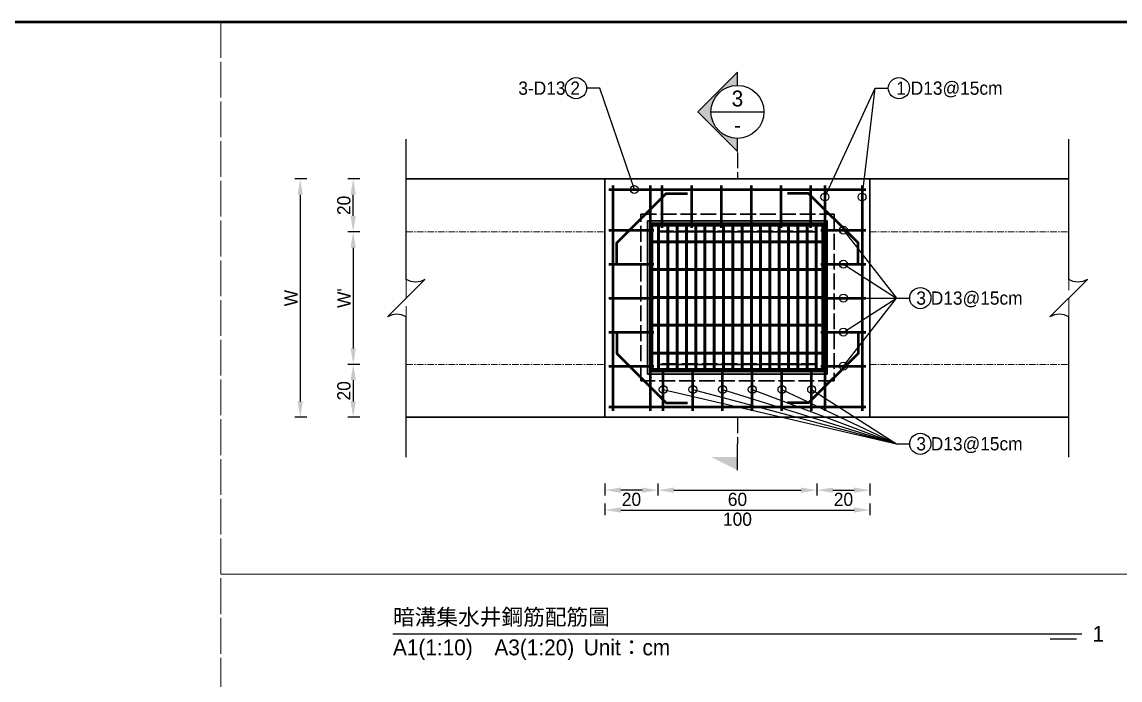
# Model space of a CAD drawing. Extents: x -7340 to 3675, y -3342 to 777.
# Drawn here: x -4775 to -4360.6, y -1005.4 to -757 of the extents above; entities that cross this region are included whole.
import ezdxf
from ezdxf import colors
from ezdxf.entities.mleader import LeaderData, LeaderLine
from ezdxf.math import Vec2, Vec3

# ---------------------------------------------------------------- set-up
doc = ezdxf.new("R2010")
doc.units = 0
doc.header["$MEASUREMENT"] = 0
doc.linetypes.add('ACAD_ISO02W100', pattern=[15, 12, -3])
doc.linetypes.add('CENTERX2', pattern=[4, 2.5, -0.5, 0.5, -0.5])
for name, color, linetype, lineweight in [('一、3.基本-變更', 1, 'Continuous', 50), ('二、1.繪圖-既有設施', 8, 'Continuous', 20), ('二、2.繪圖-施作項目', 181, 'Continuous', 30), ('二、5.繪圖-鋼筋', 60, 'Continuous', 50), ('二、6.繪圖-其他施作項目', 35, 'Continuous', 30)]:
    doc.layers.add(name, color=color, linetype=linetype, lineweight=lineweight)
doc.layers.add('一、4.基本-隱藏', color=9, linetype='ACAD_ISO02W100', lineweight=20, plot=False)
doc.layers.add('三、3.文字-註解文字', color=2, linetype='Continuous')
doc.styles.add('次圖名(詳圖)', font='MS PGothic.ttf', dxfattribs={"height": 6})
doc.styles.add('註解文字(詳圖)', font='MS PGothic.ttf', dxfattribs={"height": 5})
doc.dimstyles.new('註解文字(詳圖)', dxfattribs={"dimtxt": 5, "dimasz": 6, "dimexe": 2, "dimexo": 5, "dimgap": 1, "dimtad": 2, "dimzin": 0, "dimdsep": 46, "dimtxsty": '註解文字(詳圖)', "dimcen": 0.1, "dimclrd": 144, "dimclre": 144, "dimclrt": 256, "dimadec": 0, "dimazin": 0, "dimtfac": 1, "dimtofl": 0, "dimtmove": 0, "dimatfit": 3, "dimfxlon": 1, "dimtolj": 1, "dimtzin": 0, "dimlwd": -1, "dimlwe": -1, "dimarcsym": 1})
pattern_1 = [(45, (-5825.3608, -652.3457), (-2.65165, 2.65165), []), (45, (-5824.477, -652.3457), (-2.65165, 2.65165), []), (45, (-5823.593, -652.3457), (-2.65165, 2.65165), []), (45, (-5822.709, -652.3457), (-2.65165, 2.65165), [])]

# ---------------------------------------------------------------- blocks, each defined once
blk = doc.blocks.new('_Small')
at = {"color": 0, "linetype": 'ByBlock', "lineweight": -2}
blk.add_circle((0, 0), 0.25, dxfattribs=at)
blk = doc.blocks.new('*D438')
at = {"layer": 'Defpoints', "color": 0, "transparency": 16777216}
for p in [(-4650, -816.25), (-4630, -816.25), (-4630, -836.25)]:
    blk.add_point(p, dxfattribs=at)
at = {"layer": '三、3.文字-註解文字', "color": 144, "transparency": 16777216}
for p, q in [((-4647.5, -816.25), (-4652, -816.25)), ((-4650, -830.25), (-4650, -822.25)), ((-4647.5, -836.25), (-4652, -836.25))]:
    blk.add_line(p, q, dxfattribs=at)
for points in [[(-4651, -822.25), (-4649, -822.25), (-4650, -816.25)], [(-4651, -830.25), (-4649, -830.25), (-4650, -836.25)]]:
    blk.add_solid(points, dxfattribs=at)
at = {"layer": '三、3.文字-註解文字', "transparency": 16777216, "insert": (-4653.5, -826.25), "char_height": 5, "attachment_point": 5, "rotation": 90, "style": '註解文字(詳圖)'}
blk.add_mtext('\\A1;20', dxfattribs=at)
blk = doc.blocks.new('*D439')
at = {"layer": 'Defpoints', "color": 0, "transparency": 16777216}
for p in [(-4630, -836.25), (-4650, -886.25), (-4630, -886.25)]:
    blk.add_point(p, dxfattribs=at)
at = {"layer": '三、3.文字-註解文字', "color": 144, "transparency": 16777216}
for p, q in [((-4647.5, -836.25), (-4652, -836.25)), ((-4650, -842.25), (-4650, -880.25)), ((-4647.5, -886.25), (-4652, -886.25))]:
    blk.add_line(p, q, dxfattribs=at)
for points in [[(-4651, -842.25), (-4649, -842.25), (-4650, -836.25)], [(-4651, -880.25), (-4649, -880.25), (-4650, -886.25)]]:
    blk.add_solid(points, dxfattribs=at)
at = {"layer": '三、3.文字-註解文字', "transparency": 16777216, "insert": (-4653.5, -861.25), "char_height": 5, "attachment_point": 5, "rotation": 90, "style": '註解文字(詳圖)'}
blk.add_mtext("\\A1;W'", dxfattribs=at)
blk = doc.blocks.new('*D440')
at = {"layer": 'Defpoints', "color": 0, "transparency": 16777216}
for p in [(-4630, -886.25), (-4650, -906.25), (-4630, -906.25)]:
    blk.add_point(p, dxfattribs=at)
at = {"layer": '三、3.文字-註解文字', "color": 144, "transparency": 16777216}
for p, q in [((-4647.5, -886.25), (-4652, -886.25)), ((-4650, -892.25), (-4650, -900.25)), ((-4647.5, -906.25), (-4652, -906.25))]:
    blk.add_line(p, q, dxfattribs=at)
for points in [[(-4651, -892.25), (-4649, -892.25), (-4650, -886.25)], [(-4651, -900.25), (-4649, -900.25), (-4650, -906.25)]]:
    blk.add_solid(points, dxfattribs=at)
at = {"layer": '三、3.文字-註解文字', "transparency": 16777216, "insert": (-4653.5, -896.25), "char_height": 5, "attachment_point": 5, "rotation": 90, "style": '註解文字(詳圖)'}
blk.add_mtext('\\A1;20', dxfattribs=at)
blk = doc.blocks.new('*D441')
at = {"layer": 'Defpoints', "color": 0, "transparency": 16777216}
for p in [(-4630, -816.25), (-4670, -906.25), (-4630, -906.25)]:
    blk.add_point(p, dxfattribs=at)
at = {"layer": '三、3.文字-註解文字', "color": 144, "transparency": 16777216}
for p, q in [((-4667.5, -816.25), (-4672, -816.25)), ((-4670, -822.25), (-4670, -900.25)), ((-4667.5, -906.25), (-4672, -906.25))]:
    blk.add_line(p, q, dxfattribs=at)
for points in [[(-4671, -822.25), (-4669, -822.25), (-4670, -816.25)], [(-4671, -900.25), (-4669, -900.25), (-4670, -906.25)]]:
    blk.add_solid(points, dxfattribs=at)
at = {"layer": '三、3.文字-註解文字', "transparency": 16777216, "insert": (-4673.5, -861.25), "char_height": 5, "attachment_point": 5, "rotation": 90, "style": '註解文字(詳圖)'}
blk.add_mtext('\\A1;W', dxfattribs=at)
blk = doc.blocks.new('*D442')
at = {"layer": 'Defpoints', "color": 0, "transparency": 16777216}
for p in [(-4555, -886.25), (-4535, -886.25), (-4555, -933.75)]:
    blk.add_point(p, dxfattribs=at)
at = {"layer": '三、3.文字-註解文字', "color": 144, "transparency": 16777216}
for p, q in [((-4555, -931.25), (-4555, -935.75)), ((-4535, -931.25), (-4535, -935.75)), ((-4541, -933.75), (-4549, -933.75))]:
    blk.add_line(p, q, dxfattribs=at)
for points in [[(-4549, -932.75), (-4549, -934.75), (-4555, -933.75)], [(-4541, -932.75), (-4541, -934.75), (-4535, -933.75)]]:
    blk.add_solid(points, dxfattribs=at)
at = {"layer": '三、3.文字-註解文字', "transparency": 16777216, "insert": (-4545, -937.25), "char_height": 5, "attachment_point": 5, "style": '註解文字(詳圖)'}
blk.add_mtext('\\A1;20', dxfattribs=at)
blk = doc.blocks.new('*D443')
at = {"layer": 'Defpoints', "color": 0, "transparency": 16777216}
for p in [(-4535, -886.25), (-4475, -886.25), (-4475, -933.75)]:
    blk.add_point(p, dxfattribs=at)
at = {"layer": '三、3.文字-註解文字', "color": 144, "transparency": 16777216}
for p, q in [((-4535, -931.25), (-4535, -935.75)), ((-4475, -931.25), (-4475, -935.75)), ((-4529, -933.75), (-4481, -933.75))]:
    blk.add_line(p, q, dxfattribs=at)
for points in [[(-4529, -932.75), (-4529, -934.75), (-4535, -933.75)], [(-4481, -932.75), (-4481, -934.75), (-4475, -933.75)]]:
    blk.add_solid(points, dxfattribs=at)
at = {"layer": '三、3.文字-註解文字', "transparency": 16777216, "insert": (-4505, -937.25), "char_height": 5, "attachment_point": 5, "style": '註解文字(詳圖)'}
blk.add_mtext('\\A1;60', dxfattribs=at)
blk = doc.blocks.new('*D444')
at = {"layer": 'Defpoints', "color": 0, "transparency": 16777216}
for p in [(-4475, -886.25), (-4455, -886.25), (-4455, -933.75)]:
    blk.add_point(p, dxfattribs=at)
at = {"layer": '三、3.文字-註解文字', "color": 144, "transparency": 16777216}
for p, q in [((-4475, -931.25), (-4475, -935.75)), ((-4455, -931.25), (-4455, -935.75)), ((-4469, -933.75), (-4461, -933.75))]:
    blk.add_line(p, q, dxfattribs=at)
for points in [[(-4469, -932.75), (-4469, -934.75), (-4475, -933.75)], [(-4461, -932.75), (-4461, -934.75), (-4455, -933.75)]]:
    blk.add_solid(points, dxfattribs=at)
at = {"layer": '三、3.文字-註解文字', "transparency": 16777216, "insert": (-4465, -937.25), "char_height": 5, "attachment_point": 5, "style": '註解文字(詳圖)'}
blk.add_mtext('\\A1;20', dxfattribs=at)
blk = doc.blocks.new('*D445')
at = {"layer": 'Defpoints', "color": 0, "transparency": 16777216}
for p in [(-4555, -906.25), (-4455, -906.25), (-4455, -941.25)]:
    blk.add_point(p, dxfattribs=at)
at = {"layer": '三、3.文字-註解文字', "color": 144, "transparency": 16777216}
for p, q in [((-4555, -938.75), (-4555, -943.25)), ((-4455, -938.75), (-4455, -943.25)), ((-4549, -941.25), (-4461, -941.25))]:
    blk.add_line(p, q, dxfattribs=at)
for points in [[(-4549, -940.25), (-4549, -942.25), (-4555, -941.25)], [(-4461, -940.25), (-4461, -942.25), (-4455, -941.25)]]:
    blk.add_solid(points, dxfattribs=at)
at = {"layer": '三、3.文字-註解文字', "transparency": 16777216, "insert": (-4505, -944.75), "char_height": 5, "attachment_point": 5, "style": '註解文字(詳圖)'}
blk.add_mtext('\\A1;100', dxfattribs=at)
blk = doc.blocks.new('*D449')
at = {"layer": 'Defpoints', "color": 0, "transparency": 16777216}
for p in [(-4555, -886.25), (-4535, -886.25), (-4555, -933.75)]:
    blk.add_point(p, dxfattribs=at)
at = {"layer": '三、3.文字-註解文字', "color": 144, "transparency": 16777216}
for p, q in [((-4555, -931.25), (-4555, -935.75)), ((-4535, -931.25), (-4535, -935.75)), ((-4541, -933.75), (-4549, -933.75))]:
    blk.add_line(p, q, dxfattribs=at)
for points in [[(-4549, -932.75), (-4549, -934.75), (-4555, -933.75)], [(-4541, -932.75), (-4541, -934.75), (-4535, -933.75)]]:
    blk.add_solid(points, dxfattribs=at)
at = {"layer": '三、3.文字-註解文字', "transparency": 16777216, "insert": (-4545, -937.25), "char_height": 5, "attachment_point": 5, "style": '註解文字(詳圖)'}
blk.add_mtext('\\A1;20', dxfattribs=at)
blk = doc.blocks.new('*D450')
at = {"layer": 'Defpoints', "color": 0, "transparency": 16777216}
for p in [(-4555, -886.25), (-4535, -886.25), (-4555, -933.75)]:
    blk.add_point(p, dxfattribs=at)
at = {"layer": '三、3.文字-註解文字', "color": 144, "transparency": 16777216}
for p, q in [((-4555, -931.25), (-4555, -935.75)), ((-4535, -931.25), (-4535, -935.75)), ((-4541, -933.75), (-4549, -933.75))]:
    blk.add_line(p, q, dxfattribs=at)
for points in [[(-4549, -932.75), (-4549, -934.75), (-4555, -933.75)], [(-4541, -932.75), (-4541, -934.75), (-4535, -933.75)]]:
    blk.add_solid(points, dxfattribs=at)
at = {"layer": '三、3.文字-註解文字', "transparency": 16777216, "insert": (-4545, -937.25), "char_height": 5, "attachment_point": 5, "style": '註解文字(詳圖)'}
blk.add_mtext('\\A1;20', dxfattribs=at)
blk = doc.blocks.new('*D448')
at = {"layer": 'Defpoints', "color": 0, "transparency": 16777216}
for p in [(-4555, -886.25), (-4535, -886.25), (-4555, -933.75)]:
    blk.add_point(p, dxfattribs=at)
at = {"layer": '三、3.文字-註解文字', "color": 144, "transparency": 16777216}
for p, q in [((-4555, -931.25), (-4555, -935.75)), ((-4535, -931.25), (-4535, -935.75)), ((-4541, -933.75), (-4549, -933.75))]:
    blk.add_line(p, q, dxfattribs=at)
for points in [[(-4549, -932.75), (-4549, -934.75), (-4555, -933.75)], [(-4541, -932.75), (-4541, -934.75), (-4535, -933.75)]]:
    blk.add_solid(points, dxfattribs=at)
at = {"layer": '三、3.文字-註解文字', "transparency": 16777216, "insert": (-4545, -937.25), "char_height": 5, "attachment_point": 5, "style": '註解文字(詳圖)'}
blk.add_mtext('\\A1;20', dxfattribs=at)
blk = doc.blocks.new('*D447')
at = {"layer": 'Defpoints', "color": 0, "transparency": 16777216}
for p in [(-4555, -886.25), (-4535, -886.25), (-4555, -933.75)]:
    blk.add_point(p, dxfattribs=at)
at = {"layer": '三、3.文字-註解文字', "color": 144, "transparency": 16777216}
for p, q in [((-4555, -931.25), (-4555, -935.75)), ((-4535, -931.25), (-4535, -935.75)), ((-4541, -933.75), (-4549, -933.75))]:
    blk.add_line(p, q, dxfattribs=at)
for points in [[(-4549, -932.75), (-4549, -934.75), (-4555, -933.75)], [(-4541, -932.75), (-4541, -934.75), (-4535, -933.75)]]:
    blk.add_solid(points, dxfattribs=at)
at = {"layer": '三、3.文字-註解文字', "transparency": 16777216, "insert": (-4545, -937.25), "char_height": 5, "attachment_point": 5, "style": '註解文字(詳圖)'}
blk.add_mtext('\\A1;20', dxfattribs=at)
blk = doc.blocks.new('*D451')
at = {"layer": 'Defpoints', "color": 0, "transparency": 16777216}
for p in [(-4555, -886.25), (-4535, -886.25), (-4555, -933.75)]:
    blk.add_point(p, dxfattribs=at)
at = {"layer": '三、3.文字-註解文字', "color": 144, "transparency": 16777216}
for p, q in [((-4555, -931.25), (-4555, -935.75)), ((-4535, -931.25), (-4535, -935.75)), ((-4541, -933.75), (-4549, -933.75))]:
    blk.add_line(p, q, dxfattribs=at)
for points in [[(-4549, -932.75), (-4549, -934.75), (-4555, -933.75)], [(-4541, -932.75), (-4541, -934.75), (-4535, -933.75)]]:
    blk.add_solid(points, dxfattribs=at)
at = {"layer": '三、3.文字-註解文字', "transparency": 16777216, "insert": (-4545, -937.25), "char_height": 5, "attachment_point": 5, "style": '註解文字(詳圖)'}
blk.add_mtext('\\A1;20', dxfattribs=at)
blk = doc.blocks.new('*D446')
at = {"layer": 'Defpoints', "color": 0, "transparency": 16777216}
for p in [(-4555, -886.25), (-4535, -886.25), (-4555, -933.75)]:
    blk.add_point(p, dxfattribs=at)
at = {"layer": '三、3.文字-註解文字', "color": 144, "transparency": 16777216}
for p, q in [((-4555, -931.25), (-4555, -935.75)), ((-4535, -931.25), (-4535, -935.75)), ((-4541, -933.75), (-4549, -933.75))]:
    blk.add_line(p, q, dxfattribs=at)
for points in [[(-4549, -932.75), (-4549, -934.75), (-4555, -933.75)], [(-4541, -932.75), (-4541, -934.75), (-4535, -933.75)]]:
    blk.add_solid(points, dxfattribs=at)
at = {"layer": '三、3.文字-註解文字', "transparency": 16777216, "insert": (-4545, -937.25), "char_height": 5, "attachment_point": 5, "style": '註解文字(詳圖)'}
blk.add_mtext('\\A1;20', dxfattribs=at)

msp = doc.modelspace()

# ---------------------------------------------------------------- hatches: boundary and pattern name
at = {"layer": '三、3.文字-註解文字'}
h = msp.add_hatch(color=256, dxfattribs=at)
h.dxf.hatch_style = 1
h.paths.add_polyline_path([(-4505, -775.943), (-4520, -790.943), (-4505, -805.943), (-4505, -800.943, -0.4142136), (-4515, -790.943, -0.4142136), (-4505, -780.943)])
h = msp.add_hatch(color=256, dxfattribs=at)
h.dxf.hatch_style = 1
h.paths.add_polyline_path([(-4515, -921.25), (-4505, -926.25), (-4505, -921.25)])
at = {"layer": '二、6.繪圖-其他施作項目'}
h = msp.add_hatch(color=256, dxfattribs=at)
h.dxf.hatch_style = 1
h.paths.add_polyline_path([(-4538.9, -889.9), (-4471.1, -889.9), (-4471.1, -832.1), (-4538.9, -832.1)])
h.paths.add_polyline_path([(-4538, -833), (-4472, -833), (-4472, -889), (-4538, -889)], flags=16)
h = msp.add_hatch(dxfattribs=at)
h.set_pattern_fill('ANSI34', color=256, scale=5)
h.set_pattern_definition(pattern_1)
h.paths.add_polyline_path([(-4473, -839.75), (-4537, -839.75), (-4537, -840.25), (-4473, -840.25)])
h = msp.add_hatch(dxfattribs=at)
h.set_pattern_fill('ANSI34', color=256, scale=5)
h.set_pattern_definition(pattern_1)
h.paths.add_polyline_path([(-4473, -850.25), (-4537, -850.25), (-4537, -850.75), (-4473, -850.75)])
h = msp.add_hatch(dxfattribs=at)
h.set_pattern_fill('ANSI34', color=256, scale=5)
h.set_pattern_definition(pattern_1)
h.paths.add_polyline_path([(-4473, -860.75), (-4537, -860.75), (-4537, -861.25), (-4473, -861.25)])
h = msp.add_hatch(dxfattribs=at)
h.set_pattern_fill('ANSI34', color=256, scale=5)
h.set_pattern_definition(pattern_1)
h.paths.add_polyline_path([(-4473, -871.25), (-4537, -871.25), (-4537, -871.75), (-4473, -871.75)])
h = msp.add_hatch(dxfattribs=at)
h.set_pattern_fill('ANSI34', color=256, scale=5)
h.set_pattern_definition(pattern_1)
h.paths.add_polyline_path([(-4473, -881.75), (-4537, -881.75), (-4537, -882.25), (-4473, -882.25)])

# ---------------------------------------------------------------- linework, layer by layer
at = {"layer": '一、3.基本-變更'}
msp.add_lwpolyline([(-7340, -757), (-3920, -757), (-3920, -1264), (-7340, -1264)], close=True, dxfattribs=at)
at = {"layer": '一、4.基本-隱藏'}
for points in [[(-4700, -757), (-3920, -757), (-3920, -1264), (-4700, -1264)], [(-4700, -757), (-4310, -757), (-4310, -965.5), (-4700, -965.5)], [(-4630, -816.25), (-4380, -816.25), (-4380, -906.25), (-4630, -906.25)], [(-4700, -965.5), (-4310, -965.5), (-4310, -1010.5), (-4700, -1010.5)]]:
    msp.add_lwpolyline(points, close=True, dxfattribs=at)
at = {"layer": '三、3.文字-註解文字'}
for points in [[(-4505, -780.943), (-4505, -775.943), (-4520, -790.943), (-4505, -805.943), (-4505, -800.943)], [(-4515, -790.943), (-4495, -790.943)], [(-4505, -926.25), (-4505, -916.25)], [(-4635, -988), (-4375, -988)], [(-4377, -990), (-4387, -990)]]:
    msp.add_lwpolyline(points, dxfattribs=at)
for points in [[(-4630, -921.25), (-4630, -868.321, 0.2828427), (-4637.071, -868.321), (-4622.929, -854.179, -0.2828427), (-4630, -854.179), (-4630, -801.25)], [(-4380, -921.25), (-4380, -868.321, 0.2828427), (-4387.071, -868.321), (-4372.929, -854.179, -0.2828427), (-4380, -854.179), (-4380, -801.25)]]:
    msp.add_lwpolyline(points, format="xyb", dxfattribs=at)
at = {"layer": '三、3.文字-註解文字', "linetype": 'ACAD_ISO02W100', "ltscale": 0.5}
for points in [[(-4505, -806.25), (-4505, -816.25)], [(-4505, -906.25), (-4505, -916.25)]]:
    msp.add_lwpolyline(points, dxfattribs=at)
at = {"layer": '三、3.文字-註解文字'}
for centre, radius in [((-4565.93, -782), 4), ((-4444.07, -782), 4), ((-4505, -790.943), 10), ((-4436, -861.25), 4), ((-4436, -916.25), 4)]:
    msp.add_circle(centre, radius, dxfattribs=at)
at = {"layer": '二、1.繪圖-既有設施', "linetype": 'CENTERX2'}
for points in [[(-4630, -836.25), (-4555, -836.25)], [(-4455, -836.25), (-4380, -836.25)], [(-4630, -886.25), (-4555, -886.25)], [(-4455, -886.25), (-4380, -886.25)]]:
    msp.add_lwpolyline(points, dxfattribs=at)
at = {"layer": '二、2.繪圖-施作項目'}
for points in [[(-4630, -816.25), (-4380, -816.25)], [(-4555, -816.25), (-4555, -906.25)], [(-4455, -816.25), (-4455, -906.25)], [(-4630, -906.25), (-4380, -906.25)]]:
    msp.add_lwpolyline(points, dxfattribs=at)
msp.add_lwpolyline([(-4535, -836.25), (-4475, -836.25), (-4475, -886.25), (-4535, -886.25)], close=True, dxfattribs=at)
at = {"layer": '二、5.繪圖-鋼筋'}
for points in [[(-4553.5, -820.25), (-4456.5, -820.25)], [(-4552, -818.75), (-4552, -903.75)], [(-4538, -818.75), (-4538, -903.75)], [(-4533.362, -834.75), (-4533.362, -818.75)], [(-4522.162, -834.75), (-4522.162, -818.75)], [(-4510.962, -834.75), (-4510.962, -818.75)], [(-4499.762, -834.75), (-4499.762, -818.75)], [(-4488.562, -834.75), (-4488.562, -818.75)], [(-4477.362, -834.75), (-4477.362, -818.75)], [(-4472, -818.75), (-4472, -903.75)], [(-4458, -818.75), (-4458, -903.75)], [(-4550.5, -848.388), (-4550.5, -840.388), (-4531.862, -821.75), (-4523.862, -821.75)], [(-4459.5, -848.388), (-4459.5, -840.388), (-4478.138, -821.75), (-4486.138, -821.75)], [(-4553.5, -835.6), (-4536.5, -835.6)], [(-4473.5, -835.6), (-4456.5, -835.6)], [(-4553.5, -848.43), (-4536.5, -848.43)], [(-4473.5, -848.43), (-4456.5, -848.43)], [(-4553.5, -861.25), (-4536.5, -861.25)], [(-4473.5, -861.25), (-4456.5, -861.25)], [(-4553.5, -874.09), (-4536.5, -874.09)], [(-4550.5, -874.112), (-4550.5, -882.112), (-4531.862, -900.75), (-4523.862, -900.75)], [(-4459.5, -874.112), (-4459.5, -882.112), (-4478.138, -900.75), (-4486.138, -900.75)], [(-4473.5, -874.09), (-4456.5, -874.09)], [(-4553.5, -886.92), (-4536.5, -886.92)], [(-4533, -903.75), (-4533, -887.75)], [(-4521.8, -903.75), (-4521.8, -887.75)], [(-4510.6, -903.75), (-4510.6, -887.75)], [(-4499.4, -903.75), (-4499.4, -887.75)], [(-4488.2, -903.75), (-4488.2, -887.75)], [(-4477, -903.75), (-4477, -887.75)], [(-4473.5, -886.92), (-4456.5, -886.92)], [(-4553.5, -902.25), (-4456.5, -902.25)]]:
    msp.add_lwpolyline(points, dxfattribs=at)
at = {"layer": '二、6.繪圖-其他施作項目', "linetype": 'ACAD_ISO02W100', "ltscale": 0.5}
for points in [[(-4541.5, -829.5), (-4468.5, -829.5), (-4468.5, -892.5), (-4541.5, -892.5)], [(-4535, -836), (-4475, -836), (-4475, -886), (-4535, -886)]]:
    msp.add_lwpolyline(points, close=True, dxfattribs=at)
at = {"layer": '二、6.繪圖-其他施作項目'}
for points in [[(-4538.9, -832.1), (-4471.1, -832.1), (-4471.1, -889.9), (-4538.9, -889.9)], [(-4538, -833), (-4472, -833), (-4472, -889), (-4538, -889)], [(-4537.5, -833.5), (-4472.5, -833.5), (-4472.5, -888.5), (-4537.5, -888.5)]]:
    msp.add_lwpolyline(points, close=True, dxfattribs=at)
for points in [[(-4537.5, -833.5), (-4472.5, -833.5)], [(-4537.5, -833.5), (-4537.5, -888.5)], [(-4537, -833.5), (-4537, -888.5)], [(-4537, -834), (-4473, -834)], [(-4535, -834), (-4535, -839.75)], [(-4534.5, -834), (-4534.5, -839.75)], [(-4531.5, -834), (-4531.5, -839.75)], [(-4531, -834), (-4531, -839.75)], [(-4528, -834), (-4528, -839.75)], [(-4527.5, -834), (-4527.5, -839.75)], [(-4524.5, -834), (-4524.5, -839.75)], [(-4524, -834), (-4524, -839.75)], [(-4521, -834), (-4521, -839.75)], [(-4520.5, -834), (-4520.5, -839.75)], [(-4517.5, -834), (-4517.5, -839.75)], [(-4517, -834), (-4517, -839.75)], [(-4514, -834), (-4514, -839.75)], [(-4513.5, -834), (-4513.5, -839.75)], [(-4510.5, -834), (-4510.5, -839.75)], [(-4510, -834), (-4510, -839.75)], [(-4507, -834), (-4507, -839.75)], [(-4506.5, -834), (-4506.5, -839.75)], [(-4503.5, -834), (-4503.5, -839.75)], [(-4503, -834), (-4503, -839.75)], [(-4500, -834), (-4500, -839.75)], [(-4499.5, -834), (-4499.5, -839.75)], [(-4496.5, -834), (-4496.5, -839.75)], [(-4496, -834), (-4496, -839.75)], [(-4493, -834), (-4493, -839.75)], [(-4492.5, -834), (-4492.5, -839.75)], [(-4489.5, -834), (-4489.5, -839.75)], [(-4489, -834), (-4489, -839.75)], [(-4486, -834), (-4486, -839.75)], [(-4485.5, -834), (-4485.5, -839.75)], [(-4482.5, -834), (-4482.5, -839.75)], [(-4482, -834), (-4482, -839.75)], [(-4479, -834), (-4479, -839.75)], [(-4478.5, -834), (-4478.5, -839.75)], [(-4475.5, -834), (-4475.5, -839.75)], [(-4475, -834), (-4475, -839.75)], [(-4473, -833.5), (-4473, -888.5)], [(-4472.5, -833.5), (-4472.5, -888.5)], [(-4537, -839.75), (-4473, -839.75)], [(-4537, -840.25), (-4473, -840.25)], [(-4535, -840.25), (-4535, -850.25)], [(-4534.5, -840.25), (-4534.5, -850.25)], [(-4531.5, -840.25), (-4531.5, -850.25)], [(-4531, -840.25), (-4531, -850.25)], [(-4528, -840.25), (-4528, -850.25)], [(-4527.5, -840.25), (-4527.5, -850.25)], [(-4524.5, -840.25), (-4524.5, -850.25)], [(-4524, -840.25), (-4524, -850.25)], [(-4521, -840.25), (-4521, -850.25)], [(-4520.5, -840.25), (-4520.5, -850.25)], [(-4517.5, -840.25), (-4517.5, -850.25)], [(-4517, -840.25), (-4517, -850.25)], [(-4514, -840.25), (-4514, -850.25)], [(-4513.5, -840.25), (-4513.5, -850.25)], [(-4510.5, -840.25), (-4510.5, -850.25)], [(-4510, -840.25), (-4510, -850.25)], [(-4507, -840.25), (-4507, -850.25)], [(-4506.5, -840.25), (-4506.5, -850.25)], [(-4503.5, -840.25), (-4503.5, -850.25)], [(-4503, -840.25), (-4503, -850.25)], [(-4500, -840.25), (-4500, -850.25)], [(-4499.5, -840.25), (-4499.5, -850.25)], [(-4496.5, -840.25), (-4496.5, -850.25)], [(-4496, -840.25), (-4496, -850.25)], [(-4493, -840.25), (-4493, -850.25)], [(-4492.5, -840.25), (-4492.5, -850.25)], [(-4489.5, -840.25), (-4489.5, -850.25)], [(-4489, -840.25), (-4489, -850.25)], [(-4486, -840.25), (-4486, -850.25)], [(-4485.5, -840.25), (-4485.5, -850.25)], [(-4482.5, -840.25), (-4482.5, -850.25)], [(-4482, -840.25), (-4482, -850.25)], [(-4479, -840.25), (-4479, -850.25)], [(-4478.5, -840.25), (-4478.5, -850.25)], [(-4475.5, -840.25), (-4475.5, -850.25)], [(-4475, -840.25), (-4475, -850.25)], [(-4537, -850.25), (-4473, -850.25)], [(-4537, -850.75), (-4473, -850.75)], [(-4535, -850.75), (-4535, -860.75)], [(-4534.5, -850.75), (-4534.5, -860.75)], [(-4531.5, -850.75), (-4531.5, -860.75)], [(-4531, -850.75), (-4531, -860.75)], [(-4528, -850.75), (-4528, -860.75)], [(-4527.5, -850.75), (-4527.5, -860.75)], [(-4524.5, -850.75), (-4524.5, -860.75)], [(-4524, -850.75), (-4524, -860.75)], [(-4521, -850.75), (-4521, -860.75)], [(-4520.5, -850.75), (-4520.5, -860.75)], [(-4517.5, -850.75), (-4517.5, -860.75)], [(-4517, -850.75), (-4517, -860.75)], [(-4514, -850.75), (-4514, -860.75)], [(-4513.5, -850.75), (-4513.5, -860.75)], [(-4510.5, -850.75), (-4510.5, -860.75)], [(-4510, -850.75), (-4510, -860.75)], [(-4507, -850.75), (-4507, -860.75)], [(-4506.5, -850.75), (-4506.5, -860.75)], [(-4503.5, -850.75), (-4503.5, -860.75)], [(-4503, -850.75), (-4503, -860.75)], [(-4500, -850.75), (-4500, -860.75)], [(-4499.5, -850.75), (-4499.5, -860.75)], [(-4496.5, -850.75), (-4496.5, -860.75)], [(-4496, -850.75), (-4496, -860.75)], [(-4493, -850.75), (-4493, -860.75)], [(-4492.5, -850.75), (-4492.5, -860.75)], [(-4489.5, -850.75), (-4489.5, -860.75)], [(-4489, -850.75), (-4489, -860.75)], [(-4486, -850.75), (-4486, -860.75)], [(-4485.5, -850.75), (-4485.5, -860.75)], [(-4482.5, -850.75), (-4482.5, -860.75)], [(-4482, -850.75), (-4482, -860.75)], [(-4479, -850.75), (-4479, -860.75)], [(-4478.5, -850.75), (-4478.5, -860.75)], [(-4475.5, -850.75), (-4475.5, -860.75)], [(-4475, -850.75), (-4475, -860.75)], [(-4537, -860.75), (-4473, -860.75)], [(-4537, -861.25), (-4473, -861.25)], [(-4535, -861.25), (-4535, -871.25)], [(-4534.5, -861.25), (-4534.5, -871.25)], [(-4531.5, -861.25), (-4531.5, -871.25)], [(-4531, -861.25), (-4531, -871.25)], [(-4528, -861.25), (-4528, -871.25)], [(-4527.5, -861.25), (-4527.5, -871.25)], [(-4524.5, -861.25), (-4524.5, -871.25)], [(-4524, -861.25), (-4524, -871.25)], [(-4521, -861.25), (-4521, -871.25)], [(-4520.5, -861.25), (-4520.5, -871.25)], [(-4517.5, -861.25), (-4517.5, -871.25)], [(-4517, -861.25), (-4517, -871.25)], [(-4514, -861.25), (-4514, -871.25)], [(-4513.5, -861.25), (-4513.5, -871.25)], [(-4510.5, -861.25), (-4510.5, -871.25)], [(-4510, -861.25), (-4510, -871.25)], [(-4507, -861.25), (-4507, -871.25)], [(-4506.5, -861.25), (-4506.5, -871.25)], [(-4503.5, -861.25), (-4503.5, -871.25)], [(-4503, -861.25), (-4503, -871.25)], [(-4500, -861.25), (-4500, -871.25)], [(-4499.5, -861.25), (-4499.5, -871.25)], [(-4496.5, -861.25), (-4496.5, -871.25)], [(-4496, -861.25), (-4496, -871.25)], [(-4493, -861.25), (-4493, -871.25)], [(-4492.5, -861.25), (-4492.5, -871.25)], [(-4489.5, -861.25), (-4489.5, -871.25)], [(-4489, -861.25), (-4489, -871.25)], [(-4486, -861.25), (-4486, -871.25)], [(-4485.5, -861.25), (-4485.5, -871.25)], [(-4482.5, -861.25), (-4482.5, -871.25)], [(-4482, -861.25), (-4482, -871.25)], [(-4479, -861.25), (-4479, -871.25)], [(-4478.5, -861.25), (-4478.5, -871.25)], [(-4475.5, -861.25), (-4475.5, -871.25)], [(-4475, -861.25), (-4475, -871.25)], [(-4537, -871.25), (-4473, -871.25)], [(-4537, -871.75), (-4473, -871.75)], [(-4535, -871.75), (-4535, -881.75)], [(-4534.5, -871.75), (-4534.5, -881.75)], [(-4531.5, -871.75), (-4531.5, -881.75)], [(-4531, -871.75), (-4531, -881.75)], [(-4528, -871.75), (-4528, -881.75)], [(-4527.5, -871.75), (-4527.5, -881.75)], [(-4524.5, -871.75), (-4524.5, -881.75)], [(-4524, -871.75), (-4524, -881.75)], [(-4521, -871.75), (-4521, -881.75)], [(-4520.5, -871.75), (-4520.5, -881.75)], [(-4517.5, -871.75), (-4517.5, -881.75)], [(-4517, -871.75), (-4517, -881.75)], [(-4514, -871.75), (-4514, -881.75)], [(-4513.5, -871.75), (-4513.5, -881.75)], [(-4510.5, -871.75), (-4510.5, -881.75)], [(-4510, -871.75), (-4510, -881.75)], [(-4507, -871.75), (-4507, -881.75)], [(-4506.5, -871.75), (-4506.5, -881.75)], [(-4503.5, -871.75), (-4503.5, -881.75)], [(-4503, -871.75), (-4503, -881.75)], [(-4500, -871.75), (-4500, -881.75)], [(-4499.5, -871.75), (-4499.5, -881.75)], [(-4496.5, -871.75), (-4496.5, -881.75)], [(-4496, -871.75), (-4496, -881.75)], [(-4493, -871.75), (-4493, -881.75)], [(-4492.5, -871.75), (-4492.5, -881.75)], [(-4489.5, -871.75), (-4489.5, -881.75)], [(-4489, -871.75), (-4489, -881.75)], [(-4486, -871.75), (-4486, -881.75)], [(-4485.5, -871.75), (-4485.5, -881.75)], [(-4482.5, -871.75), (-4482.5, -881.75)], [(-4482, -871.75), (-4482, -881.75)], [(-4479, -871.75), (-4479, -881.75)], [(-4478.5, -871.75), (-4478.5, -881.75)], [(-4475.5, -871.75), (-4475.5, -881.75)], [(-4475, -871.75), (-4475, -881.75)], [(-4537, -881.75), (-4473, -881.75)], [(-4537, -882.25), (-4473, -882.25)], [(-4535, -882.25), (-4535, -888)], [(-4534.5, -882.25), (-4534.5, -888)], [(-4531.5, -882.25), (-4531.5, -888)], [(-4531, -882.25), (-4531, -888)], [(-4528, -882.25), (-4528, -888)], [(-4527.5, -882.25), (-4527.5, -888)], [(-4524.5, -882.25), (-4524.5, -888)], [(-4524, -882.25), (-4524, -888)], [(-4521, -882.25), (-4521, -888)], [(-4520.5, -882.25), (-4520.5, -888)], [(-4517.5, -882.25), (-4517.5, -888)], [(-4517, -882.25), (-4517, -888)], [(-4514, -882.25), (-4514, -888)], [(-4513.5, -882.25), (-4513.5, -888)], [(-4510.5, -882.25), (-4510.5, -888)], [(-4510, -882.25), (-4510, -888)], [(-4507, -882.25), (-4507, -888)], [(-4506.5, -882.25), (-4506.5, -888)], [(-4503.5, -882.25), (-4503.5, -888)], [(-4503, -882.25), (-4503, -888)], [(-4500, -882.25), (-4500, -888)], [(-4499.5, -882.25), (-4499.5, -888)], [(-4496.5, -882.25), (-4496.5, -888)], [(-4496, -882.25), (-4496, -888)], [(-4493, -882.25), (-4493, -888)], [(-4492.5, -882.25), (-4492.5, -888)], [(-4489.5, -882.25), (-4489.5, -888)], [(-4489, -882.25), (-4489, -888)], [(-4486, -882.25), (-4486, -888)], [(-4485.5, -882.25), (-4485.5, -888)], [(-4482.5, -882.25), (-4482.5, -888)], [(-4482, -882.25), (-4482, -888)], [(-4479, -882.25), (-4479, -888)], [(-4478.5, -882.25), (-4478.5, -888)], [(-4475.5, -882.25), (-4475.5, -888)], [(-4475, -882.25), (-4475, -888)], [(-4537.5, -888.5), (-4472.5, -888.5)], [(-4537, -888), (-4473, -888)]]:
    msp.add_lwpolyline(points, dxfattribs=at)

# ---------------------------------------------------------------- texts
at = {"layer": '三、3.文字-註解文字', "char_height": 6}
for s, width, gutter_width, insert, attachment_point, style in [('3', 6.60394, 25, (-4505, -785.943), 5, '註解文字(詳圖)'), ('-', 6.60394, 25, (-4505, -795.943), 5, '註解文字(詳圖)'), ('{\\fMS PGothic|b0|i0|c128|p34;暗溝}集水井{\\fMS PGothic|b0|i0|c128|p34;鋼筋配筋圖}', 113.35584, 15, (-4635, -982), 4, '次圖名(詳圖)'), ('1', 3, 15, (-4371, -988), 4, '次圖名(詳圖)'), ('A1(1:10)\u3000A3(1:20){\\fMS PGothic|b0|i0|c128|p34;^IUnit：cm}', 136.03259, 15, (-4635, -994), 4, '次圖名(詳圖)')]:
    msp.add_mtext_dynamic_manual_height_columns(s, width=width, gutter_width=gutter_width, heights=[0], dxfattribs=dict(at, insert=insert, attachment_point=attachment_point, style=style))

# ---------------------------------------------------------------- dimensions: what is measured, and where the dimension line sits
at = {"layer": '三、3.文字-註解文字'}
for base, p1, p2, text, picture, middle in [((-4670, -906.25), (-4630, -816.25), (-4630, -906.25), 'W', '*D441', (-4673.5, -861.25)), ((-4650, -816.25), (-4630, -836.25), (-4630, -816.25), '20', '*D438', (-4653.5, -826.25)), ((-4650, -886.25), (-4630, -836.25), (-4630, -886.25), "W'", '*D439', (-4653.5, -861.25)), ((-4650, -906.25), (-4630, -886.25), (-4630, -906.25), '20', '*D440', (-4653.5, -896.25))]:
    dim = msp.add_linear_dim(base=base, p1=p1, p2=p2, angle=90, text=text, dimstyle='註解文字(詳圖)', dxfattribs=at)
    dim.commit()
    dim.dimension.update_dxf_attribs({"geometry": picture, "text_midpoint": middle})
for base, p1, p2, text, picture, middle in [((-4555, -933.75), (-4535, -886.25), (-4555, -886.25), '20', '*D442', (-4545, -937.25)), ((-4555, -933.75), (-4535, -886.25), (-4555, -886.25), '20', '*D449', (-4545, -937.25)), ((-4555, -933.75), (-4535, -886.25), (-4555, -886.25), '20', '*D450', (-4545, -937.25)), ((-4555, -933.75), (-4535, -886.25), (-4555, -886.25), '20', '*D448', (-4545, -937.25)), ((-4555, -933.75), (-4535, -886.25), (-4555, -886.25), '20', '*D447', (-4545, -937.25)), ((-4555, -933.75), (-4535, -886.25), (-4555, -886.25), '20', '*D451', (-4545, -937.25)), ((-4555, -933.75), (-4535, -886.25), (-4555, -886.25), '20', '*D446', (-4545, -937.25)), ((-4475, -933.75), (-4535, -886.25), (-4475, -886.25), '60', '*D443', (-4505, -937.25)), ((-4455, -933.75), (-4475, -886.25), (-4455, -886.25), '20', '*D444', (-4465, -937.25)), ((-4455, -941.25), (-4555, -906.25), (-4455, -906.25), '100', '*D445', (-4505, -944.75))]:
    dim = msp.add_linear_dim(base=base, p1=p1, p2=p2, text=text, dimstyle='註解文字(詳圖)', dxfattribs=at)
    dim.commit()
    dim.dimension.update_dxf_attribs({"geometry": picture, "text_midpoint": middle})

# ---------------------------------------------------------------- leaders
ml = msp.add_multileader_mtext('Standard', dxfattribs=at)
ml.set_content('{\\fMS PGothic|b0|i0|c128|p34;3-D13 }2{\\fMS PGothic|b0|i0|c128|p34; }', color=256, style='註解文字(詳圖)')
ml.set_leader_properties(color=144, linetype='ByLayer', lineweight=-1)
ml.set_arrow_properties(name='SMALL')
ml.build(insert=Vec2(0, 0))
ml.multileader.update_dxf_attribs({"dogleg_length": 5, "arrow_head_size": 6})
ctx = ml.context
ctx.base_point, ctx.char_height, ctx.arrow_head_size, ctx.landing_gap_size, ctx.plane_origin = Vec3(-4591.305, -782), 5, 6, 2.5, Vec3(-4655.339, -829.835)
ctx.text_align_type = 2
notes = []
notes.append((ctx, [(1, (1, 1, 0), (-4556.93, -782), (-1, 0), 5, [(0, [(-4543.884, -820.25)], 0, [])])]))
ctx.mtext.insert, ctx.mtext.width, ctx.mtext.alignment, ctx.mtext.flow_direction = Vec3(-4564.43, -779.486), 42.33146, 3, 5
ml = msp.add_multileader_mtext('Standard', dxfattribs=at)
ml.set_content('{\\fMS PGothic|b0|i0|c128|p34;1 }D13@15cm', color=256, style='註解文字(詳圖)')
ml.set_leader_properties(color=144, linetype='ByLayer', lineweight=-1)
ml.set_arrow_properties(name='SMALL')
ml.build(insert=Vec2(0, 0))
ml.multileader.update_dxf_attribs({"dogleg_length": 5, "arrow_head_size": 6})
ctx = ml.context
ctx.base_point, ctx.char_height, ctx.arrow_head_size, ctx.landing_gap_size, ctx.plane_origin = Vec3(-4448.07, -782), 5, 6, 3, Vec3(-4490.695, -829.835)
notes.append((ctx, [(0, (1, 1, 0), (-4453.07, -782), (1, 0), 5, [(0, [(-4472, -823.081)], 0, [])])]))
ctx.mtext.insert, ctx.mtext.flow_direction = Vec3(-4445.07, -779.486), 5
ml = msp.add_multileader_mtext('Standard', dxfattribs=at)
ml.set_content('{\\fMS PGothic|b0|i0|c128|p34; }', color=256, style='註解文字(詳圖)')
ml.set_leader_properties(color=144, linetype='ByLayer', lineweight=-1)
ml.set_arrow_properties(name='SMALL')
ml.build(insert=Vec2(0, 0))
ml.multileader.update_dxf_attribs({"dogleg_length": 5, "arrow_head_size": 6})
ctx = ml.context
ctx.base_point, ctx.char_height, ctx.arrow_head_size, ctx.landing_gap_size, ctx.plane_origin = Vec3(-4448.07, -782), 5, 6, 3, Vec3(-4476.695, -829.835)
notes.append((ctx, [(0, (1, 1, 0), (-4453.07, -782), (1, 0), 5, [(0, [(-4458, -823.081)], 0, [])])]))
ctx.mtext.insert, ctx.mtext.flow_direction = Vec3(-4445.07, -779.5), 5
ml = msp.add_multileader_mtext('Standard', dxfattribs=at)
ml.set_content('3{\\fMS PGothic|b0|i0|c128|p34; D13@15cm}', color=256, style='註解文字(詳圖)')
ml.set_leader_properties(color=144, linetype='ByLayer', lineweight=-1)
ml.set_arrow_properties(name='SMALL')
ml.build(insert=Vec2(0, 0))
ml.multileader.update_dxf_attribs({"dogleg_length": 5, "arrow_head_size": 6})
ctx = ml.context
ctx.base_point, ctx.char_height, ctx.arrow_head_size, ctx.landing_gap_size, ctx.plane_origin = Vec3(-4440, -861.25), 5, 6, 2.5, Vec3(-4482.625, -909.085)
notes.append((ctx, [(0, (1, 1, 0), (-4445, -861.25), (1, 0), 5, [(0, [(-4465, -835.6)], 0, [])])]))
ctx.mtext.insert, ctx.mtext.flow_direction = Vec3(-4437.5, -858.736), 5
ml = msp.add_multileader_mtext('Standard', dxfattribs=at)
ml.set_content('{\\fMS PGothic|b0|i0|c128|p34; }', color=256, style='註解文字(詳圖)')
ml.set_leader_properties(color=144, linetype='ByLayer', lineweight=-1)
ml.set_arrow_properties(name='SMALL')
ml.build(insert=Vec2(0, 0))
ml.multileader.update_dxf_attribs({"dogleg_length": 5, "arrow_head_size": 6})
ctx = ml.context
ctx.base_point, ctx.char_height, ctx.arrow_head_size, ctx.landing_gap_size, ctx.plane_origin = Vec3(-4440, -861.25), 5, 6, 3, Vec3(-4468.625, -909.085)
notes.append((ctx, [(0, (1, 1, 0), (-4445, -861.25), (1, 0), 5, [(0, [(-4465, -848.43)], 0, [])])]))
ctx.mtext.insert, ctx.mtext.flow_direction = Vec3(-4437, -858.75), 5
ml = msp.add_multileader_mtext('Standard', dxfattribs=at)
ml.set_content('{\\fMS PGothic|b0|i0|c128|p34; }', color=256, style='註解文字(詳圖)')
ml.set_leader_properties(color=144, linetype='ByLayer', lineweight=-1)
ml.set_arrow_properties(name='SMALL')
ml.build(insert=Vec2(0, 0))
ml.multileader.update_dxf_attribs({"dogleg_length": 5, "arrow_head_size": 6})
ctx = ml.context
ctx.base_point, ctx.char_height, ctx.arrow_head_size, ctx.landing_gap_size, ctx.plane_origin = Vec3(-4440, -861.25), 5, 6, 3, Vec3(-4468.625, -923.585)
notes.append((ctx, [(0, (1, 1, 0), (-4445, -861.25), (1, 0), 5, [(0, [(-4465, -861.25)], 0, [])])]))
ctx.mtext.insert, ctx.mtext.flow_direction = Vec3(-4437, -858.75), 5
ml = msp.add_multileader_mtext('Standard', dxfattribs=at)
ml.set_content('{\\fMS PGothic|b0|i0|c128|p34; }', color=256, style='註解文字(詳圖)')
ml.set_leader_properties(color=144, linetype='ByLayer', lineweight=-1)
ml.set_arrow_properties(name='SMALL')
ml.build(insert=Vec2(0, 0))
ml.multileader.update_dxf_attribs({"dogleg_length": 5, "arrow_head_size": 6})
ctx = ml.context
ctx.base_point, ctx.char_height, ctx.arrow_head_size, ctx.landing_gap_size, ctx.plane_origin = Vec3(-4440, -861.25), 5, 6, 3, Vec3(-4468.625, -938.085)
notes.append((ctx, [(0, (1, 1, 0), (-4445, -861.25), (1, 0), 5, [(0, [(-4465, -874.09)], 0, [])])]))
ctx.mtext.insert, ctx.mtext.flow_direction = Vec3(-4437, -858.75), 5
ml = msp.add_multileader_mtext('Standard', dxfattribs=at)
ml.set_content('{\\fMS PGothic|b0|i0|c128|p34; }', color=256, style='註解文字(詳圖)')
ml.set_leader_properties(color=144, linetype='ByLayer', lineweight=-1)
ml.set_arrow_properties(name='SMALL')
ml.build(insert=Vec2(0, 0))
ml.multileader.update_dxf_attribs({"dogleg_length": 5, "arrow_head_size": 6})
ctx = ml.context
ctx.base_point, ctx.char_height, ctx.arrow_head_size, ctx.landing_gap_size, ctx.plane_origin = Vec3(-4440, -861.25), 5, 6, 3, Vec3(-4468.625, -952.585)
notes.append((ctx, [(0, (1, 1, 0), (-4445, -861.25), (1, 0), 5, [(0, [(-4465, -886.92)], 0, [])])]))
ctx.mtext.insert, ctx.mtext.flow_direction = Vec3(-4437, -858.75), 5
ml = msp.add_multileader_mtext('Standard', dxfattribs=at)
ml.set_content('{\\fMS PGothic|b0|i0|c128|p34; }', color=256, style='註解文字(詳圖)')
ml.set_leader_properties(color=144, linetype='ByLayer', lineweight=-1)
ml.set_arrow_properties(name='SMALL')
ml.build(insert=Vec2(0, 0))
ml.multileader.update_dxf_attribs({"dogleg_length": 5, "arrow_head_size": 6})
ctx = ml.context
ctx.base_point, ctx.char_height, ctx.arrow_head_size, ctx.landing_gap_size, ctx.plane_origin = Vec3(-4440, -916.25), 5, 6, 3, Vec3(-4468.625, -1007.585)
notes.append((ctx, [(0, (1, 1, 0), (-4445, -916.25), (1, 0), 5, [(0, [(-4533, -895.75)], 0, [])])]))
ctx.mtext.insert, ctx.mtext.flow_direction = Vec3(-4437, -913.75), 5
ml = msp.add_multileader_mtext('Standard', dxfattribs=at)
ml.set_content('{\\fMS PGothic|b0|i0|c128|p34; }', color=256, style='註解文字(詳圖)')
ml.set_leader_properties(color=144, linetype='ByLayer', lineweight=-1)
ml.set_arrow_properties(name='SMALL')
ml.build(insert=Vec2(0, 0))
ml.multileader.update_dxf_attribs({"dogleg_length": 5, "arrow_head_size": 6})
ctx = ml.context
ctx.base_point, ctx.char_height, ctx.arrow_head_size, ctx.landing_gap_size, ctx.plane_origin = Vec3(-4440, -916.25), 5, 6, 3, Vec3(-4468.625, -993.085)
notes.append((ctx, [(0, (1, 1, 0), (-4445, -916.25), (1, 0), 5, [(0, [(-4521.8, -895.75)], 0, [])])]))
ctx.mtext.insert, ctx.mtext.flow_direction = Vec3(-4437, -913.75), 5
ml = msp.add_multileader_mtext('Standard', dxfattribs=at)
ml.set_content('{\\fMS PGothic|b0|i0|c128|p34; }', color=256, style='註解文字(詳圖)')
ml.set_leader_properties(color=144, linetype='ByLayer', lineweight=-1)
ml.set_arrow_properties(name='SMALL')
ml.build(insert=Vec2(0, 0))
ml.multileader.update_dxf_attribs({"dogleg_length": 5, "arrow_head_size": 6})
ctx = ml.context
ctx.base_point, ctx.char_height, ctx.arrow_head_size, ctx.landing_gap_size, ctx.plane_origin = Vec3(-4440, -916.25), 5, 6, 3, Vec3(-4468.625, -978.585)
notes.append((ctx, [(0, (1, 1, 0), (-4445, -916.25), (1, 0), 5, [(0, [(-4510.6, -895.75)], 0, [])])]))
ctx.mtext.insert, ctx.mtext.flow_direction = Vec3(-4437, -913.75), 5
ml = msp.add_multileader_mtext('Standard', dxfattribs=at)
ml.set_content('{\\fMS PGothic|b0|i0|c128|p34; }', color=256, style='註解文字(詳圖)')
ml.set_leader_properties(color=144, linetype='ByLayer', lineweight=-1)
ml.set_arrow_properties(name='SMALL')
ml.build(insert=Vec2(0, 0))
ml.multileader.update_dxf_attribs({"dogleg_length": 5, "arrow_head_size": 6})
ctx = ml.context
ctx.base_point, ctx.char_height, ctx.arrow_head_size, ctx.landing_gap_size, ctx.plane_origin = Vec3(-4440, -916.25), 5, 6, 3, Vec3(-4468.625, -964.085)
notes.append((ctx, [(0, (1, 1, 0), (-4445, -916.25), (1, 0), 5, [(0, [(-4499.4, -895.75)], 0, [])])]))
ctx.mtext.insert, ctx.mtext.flow_direction = Vec3(-4437, -913.75), 5
ml = msp.add_multileader_mtext('Standard', dxfattribs=at)
ml.set_content('3{\\fMS PGothic|b0|i0|c128|p34; D13@15cm}', color=256, style='註解文字(詳圖)')
ml.set_leader_properties(color=144, linetype='ByLayer', lineweight=-1)
ml.set_arrow_properties(name='SMALL')
ml.build(insert=Vec2(0, 0))
ml.multileader.update_dxf_attribs({"dogleg_length": 5, "arrow_head_size": 6})
ctx = ml.context
ctx.base_point, ctx.char_height, ctx.arrow_head_size, ctx.landing_gap_size, ctx.plane_origin = Vec3(-4440, -916.25), 5, 6, 2.5, Vec3(-4482.625, -964.085)
notes.append((ctx, [(0, (1, 1, 0), (-4445, -916.25), (1, 0), 5, [(0, [(-4488.2, -895.75)], 0, [])])]))
ctx.mtext.insert, ctx.mtext.flow_direction = Vec3(-4437.5, -913.736), 5
ml = msp.add_multileader_mtext('Standard', dxfattribs=at)
ml.set_content('{\\fMS PGothic|b0|i0|c128|p34; }', color=256, style='註解文字(詳圖)')
ml.set_leader_properties(color=144, linetype='ByLayer', lineweight=-1)
ml.set_arrow_properties(name='SMALL')
ml.build(insert=Vec2(0, 0))
ml.multileader.update_dxf_attribs({"dogleg_length": 5, "arrow_head_size": 6})
ctx = ml.context
ctx.base_point, ctx.char_height, ctx.arrow_head_size, ctx.landing_gap_size, ctx.plane_origin = Vec3(-4440, -916.25), 5, 6, 2.5, Vec3(-4471.425, -964.085)
notes.append((ctx, [(0, (1, 1, 0), (-4445, -916.25), (1, 0), 5, [(0, [(-4477, -895.75)], 0, [])])]))
ctx.mtext.insert, ctx.mtext.flow_direction = Vec3(-4437.5, -913.75), 5
for ctx, leaders in notes:
    for number, flags, end, landing, length, lines in leaders:
        leader = LeaderData()
        leader.index, (leader.has_last_leader_line, leader.has_dogleg_vector, leader.attachment_direction) = number, flags
        leader.last_leader_point, leader.dogleg_vector, leader.dogleg_length = Vec3(end), Vec3(landing), length
        for number, points, colour, breaks in lines:
            line = LeaderLine()
            line.index, line.vertices, line.color, line.breaks = number, Vec3.list(points), colors.encode_raw_color(colour), breaks
            leader.lines.append(line)
        ctx.leaders.append(leader)

doc.saveas('drawing.dxf')
